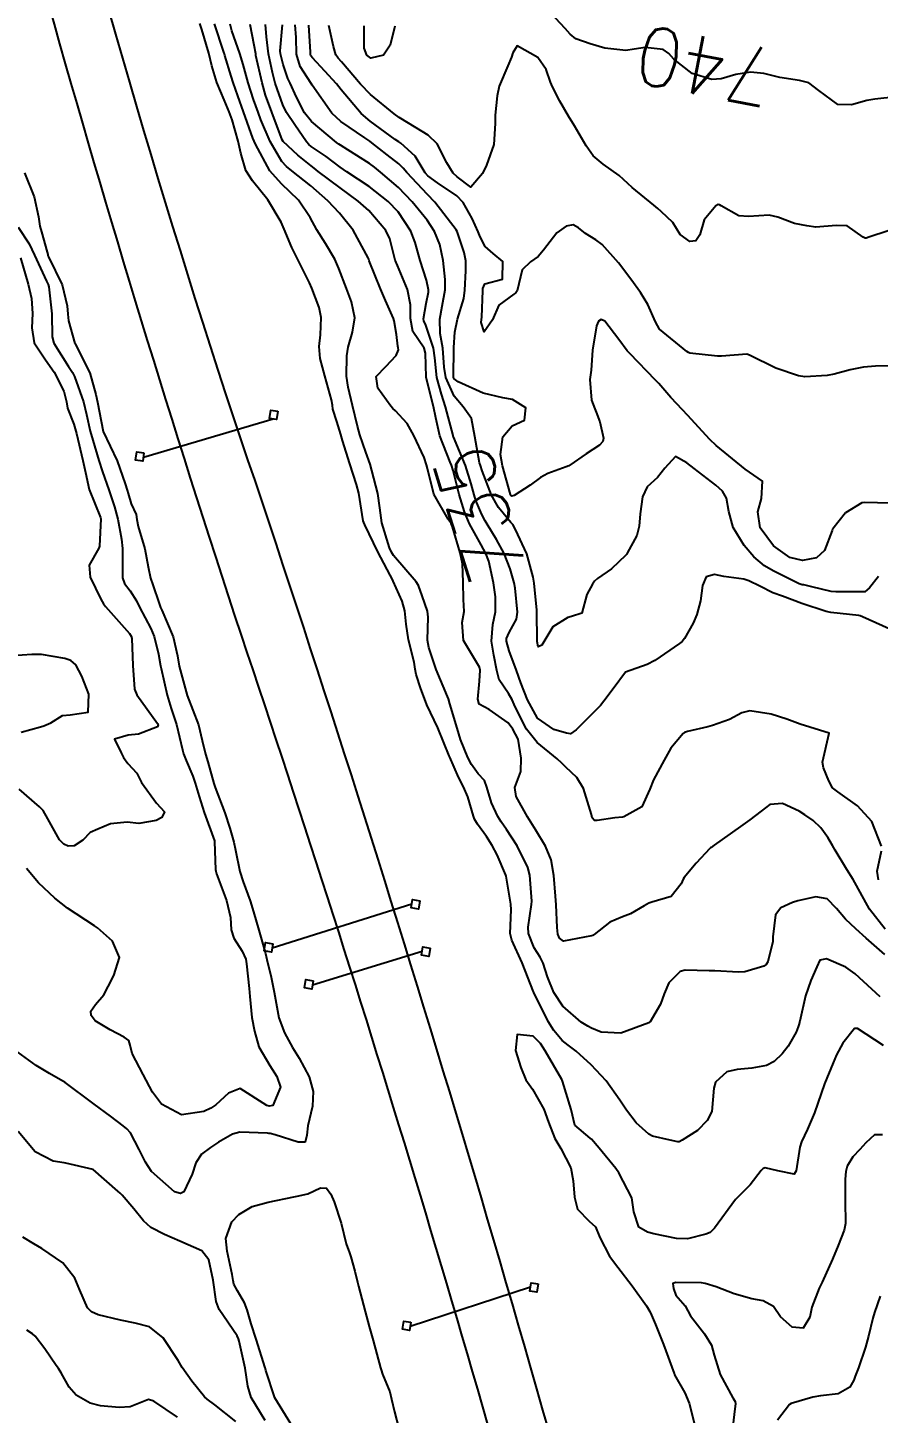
# Model space of a CAD drawing. Header units: metres. Extents: x 318500 to 325275, y 7408834 to 7428799.
# Drawn here: x 320228.5 to 320286.7, y 7412524.8 to 7412619.7 of the extents above; entities that cross this region are included whole.
import ezdxf
from ezdxf.enums import TextEntityAlignment as Align

# ---------------------------------------------------------------- set-up
doc = ezdxf.new("R2010")
doc.units = ezdxf.units.M
doc.header["$MEASUREMENT"] = 0
for name, color, linetype in [('Cotas', 45, 'Continuous'), ('Curvas de Nivel 1m', 11, 'Continuous'), ('Curvas de Nivel 5m', 15, 'Continuous'), ('Linha Férrea', 20, 'Continuous'), ('Pórticos', 45, 'Continuous')]:
    doc.layers.add(name, color=color, linetype=linetype)
doc.styles.add('Style-STANDARD', font='STANDARD.shx')

msp = doc.modelspace()

# ---------------------------------------------------------------- linework, layer by layer
at = {"layer": 'Curvas de Nivel 1m', "flags": 128}
for points, elevation in [([(320286.853, 7412553.343), (320285.163, 7412554.911), (320284.521, 7412555.37), (320283.178, 7412555.95), (320282.73, 7412555.843), (320282.525, 7412555.4), (320282.114, 7412554.448), (320281.756, 7412553.411), (320281.369, 7412551.663), (320281.293, 7412551.417), (320281.246, 7412551.29), (320281.113, 7412550.927), (320280.564, 7412549.959), (320280.161, 7412549.429), (320279.614, 7412548.902), (320279.078, 7412548.642), (320278.066, 7412548.465), (320277.074, 7412548.373), (320276.359, 7412548.193), (320275.586, 7412547.492), (320275.475, 7412547.073), (320275.334, 7412545.495), (320275.024, 7412544.879), (320274.346, 7412544.177), (320273.304, 7412543.517), (320273.107, 7412543.42), (320273.008, 7412543.406), (320272.492, 7412543.528), (320271.273, 7412543.807), (320271.014, 7412543.933), (320270.164, 7412544.705), (320269.488, 7412545.573), (320269.04, 7412546.266), (320268.09, 7412547.59), (320267.076, 7412548.672), (320266.054, 7412549.616), (320265.496, 7412550.026), (320265.097, 7412550.342), (320264.508, 7412551.043), (320264.133, 7412551.645), (320263.139, 7412553.625), (320263.126, 7412553.66), (320263.115, 7412553.686), (320262.338, 7412555.668), (320261.643, 7412557.218), (320261.524, 7412557.677), (320261.584, 7412559.306), (320261.578, 7412559.676), (320261.249, 7412561.602), (320261.228, 7412561.68), (320260.631, 7412563.057), (320260.302, 7412563.695), (320259.902, 7412564.323), (320259.292, 7412565.17), (320259.086, 7412565.502), (320259.014, 7412565.714), (320258.629, 7412567.03), (320258.322, 7412567.725), (320257.986, 7412568.38), (320257.386, 7412569.739), (320257.351, 7412569.832), (320256.564, 7412571.748), (320255.83, 7412573.33), (320255.651, 7412573.758), (320255.417, 7412574.437), (320255.081, 7412575.42), (320255.028, 7412575.766), (320254.946, 7412576.258), (320254.575, 7412577.773), (320254.405, 7412578.847), (320254.314, 7412579.778), (320254.14, 7412580.424), (320253.523, 7412581.79), (320253.51, 7412581.816), (320252.457, 7412583.806), (320251.567, 7412585.652), (320251.495, 7412585.821), (320251.47, 7412585.922), (320251.161, 7412587.824), (320251.001, 7412588.424), (320250.543, 7412589.831), (320250.047, 7412591.433), (320249.931, 7412591.837), (320249.659, 7412592.737), (320249.392, 7412593.569), (320249.355, 7412593.845), (320249.294, 7412594.227), (320248.838, 7412595.853), (320248.52, 7412597.056), (320248.452, 7412597.859), (320248.546, 7412598.666), (320248.594, 7412599.857), (320248.443, 7412600.543), (320247.942, 7412601.868), (320247.785, 7412602.227), (320246.953, 7412603.883), (320246.57, 7412604.642), (320246.041, 7412605.897), (320245.837, 7412606.375), (320244.922, 7412607.909), (320243.879, 7412609.216), (320243.427, 7412609.927), (320243.072, 7412611.102), (320242.91, 7412611.935), (320242.479, 7412613.395), (320242.274, 7412613.945), (320241.952, 7412614.757), (320241.446, 7412615.958), (320241.099, 7412617.081), (320240.892, 7412617.966), (320240.407, 7412619.581), (320240.278, 7412619.976)], 731), ([(320287.183, 7412556.236), (320285.896, 7412557.353), (320285.206, 7412558.001), (320284.496, 7412558.654), (320283.884, 7412559.38), (320283.23, 7412560.058), (320282.456, 7412560.177), (320281.227, 7412559.904), (320280.855, 7412559.795), (320280.065, 7412559.432), (320279.701, 7412558.949), (320279.523, 7412557.437), (320279.503, 7412557.13), (320279.174, 7412555.732), (320279.068, 7412555.545), (320278.904, 7412555.444), (320277.588, 7412555.039), (320277.164, 7412555.037), (320275.546, 7412555.113), (320275.164, 7412555.124), (320273.512, 7412555.17), (320273.163, 7412555.074), (320272.385, 7412554.298), (320272.075, 7412553.536), (320271.831, 7412552.838), (320271.111, 7412551.634), (320271.073, 7412551.588), (320271.025, 7412551.551), (320269.103, 7412550.86), (320267.767, 7412550.93), (320267.106, 7412551.189), (320266.837, 7412551.334), (320266.381, 7412551.611), (320265.126, 7412552.701), (320264.528, 7412553.639), (320264.089, 7412554.713), (320263.787, 7412555.651), (320263.584, 7412556.063), (320263.18, 7412556.7), (320262.784, 7412557.664), (320262.753, 7412558.108), (320262.986, 7412559.662), (320262.999, 7412559.886), (320262.872, 7412561.664), (320262.731, 7412562.189), (320262.001, 7412563.673), (320261.287, 7412564.788), (320260.919, 7412565.31), (320260.686, 7412565.689), (320260.25, 7412566.632), (320259.931, 7412567.701), (320259.774, 7412568.143), (320259.339, 7412568.613), (320258.872, 7412569.244), (320258.638, 7412569.721), (320258.137, 7412570.96), (320257.889, 7412571.732), (320257.405, 7412573.407), (320257.306, 7412573.741), (320257.245, 7412573.909), (320256.467, 7412575.75), (320255.948, 7412577.259), (320255.869, 7412577.756), (320255.909, 7412579.33), (320255.861, 7412579.756), (320255.5, 7412580.806), (320255.24, 7412581.497), (320255.079, 7412581.766), (320253.537, 7412583.562), (320253.393, 7412583.792), (320253.262, 7412584.076), (320252.737, 7412585.802), (320252.609, 7412586.833), (320252.473, 7412587.807), (320252.059, 7412589.368), (320251.931, 7412589.815), (320251.632, 7412590.627), (320251.225, 7412591.824), (320251.068, 7412592.413), (320250.728, 7412593.829), (320250.433, 7412595.088), (320250.322, 7412595.834), (320250.334, 7412597.22), (320250.437, 7412597.833), (320250.727, 7412598.843), (320250.89, 7412599.829), (320250.669, 7412600.929), (320250.316, 7412601.835), (320249.8, 7412603.201), (320249.518, 7412603.844), (320248.89, 7412604.923), (320248.295, 7412605.863), (320247.842, 7412606.694), (320247.041, 7412607.882), (320245.877, 7412609.002), (320245.073, 7412609.908), (320244.098, 7412611.728), (320244.006, 7412611.919), (320243.913, 7412612.137), (320243.273, 7412613.93), (320242.87, 7412615.023), (320242.552, 7412615.941), (320242.416, 7412616.385), (320241.989, 7412617.802), (320241.956, 7412617.917), (320241.947, 7412617.951), (320241.929, 7412618.013), (320241.284, 7412619.961)], 732), ([(320287.206, 7412557.979), (320286.123, 7412559.351), (320285.244, 7412560.966), (320285.026, 7412561.363), (320284.577, 7412562.053), (320283.783, 7412563.382), (320283.604, 7412563.706), (320283.289, 7412564.241), (320282.8, 7412564.903), (320282.28, 7412565.405), (320281.7, 7412565.808), (320281.309, 7412566.048), (320280.172, 7412566.577), (320279.316, 7412566.515), (320278.704, 7412566.055), (320277.947, 7412565.46), (320277.295, 7412564.996), (320275.498, 7412563.713), (320275.281, 7412563.563), (320275.242, 7412563.538), (320275.193, 7412563.501), (320274.272, 7412562.498), (320273.452, 7412561.518), (320273.374, 7412561.393), (320273.243, 7412561.073), (320272.543, 7412560.217), (320271.224, 7412559.814), (320271.021, 7412559.755), (320270.706, 7412559.558), (320269.762, 7412559.022), (320269.208, 7412558.811), (320268.346, 7412558.445), (320267.275, 7412557.599), (320267.231, 7412557.558), (320267.189, 7412557.536), (320267.101, 7412557.513), (320265.185, 7412557.14), (320264.909, 7412557.356), (320264.79, 7412557.636), (320264.753, 7412558.081), (320264.674, 7412559.638), (320264.632, 7412560.236), (320264.527, 7412561.641), (320264.329, 7412562.713), (320263.935, 7412563.65), (320263.286, 7412564.754), (320262.724, 7412565.666), (320261.931, 7412567.064), (320261.835, 7412567.675), (320262.248, 7412568.764), (320262.291, 7412569.671), (320262.066, 7412570.977), (320261.714, 7412571.677), (320261.386, 7412572.105), (320260.088, 7412573.011), (320259.405, 7412573.382), (320259.321, 7412573.711), (320259.422, 7412574.953), (320259.471, 7412575.709), (320259.433, 7412575.909), (320258.32, 7412577.727), (320258.229, 7412578.979), (320258.367, 7412579.727), (320258.325, 7412580.554), (320258.298, 7412581.728), (320258.263, 7412582.995), (320258.108, 7412583.731), (320257.567, 7412585.524), (320257.485, 7412585.741), (320257.271, 7412586.045), (320256.309, 7412587.753), (320255.859, 7412589.515), (320255.808, 7412589.758), (320255.628, 7412590.271), (320254.926, 7412591.771), (320254.482, 7412592.602), (320253.667, 7412593.453), (320253.495, 7412593.62), (320253.352, 7412593.795), (320252.469, 7412595.027), (320252.34, 7412595.81), (320253.002, 7412596.509), (320253.722, 7412597.254), (320253.882, 7412597.633), (320253.868, 7412597.788), (320253.842, 7412597.899), (320253.739, 7412598.692), (320253.579, 7412599.624), (320253.528, 7412599.793), (320252.986, 7412601.02), (320252.644, 7412601.807), (320251.881, 7412603.746), (320251.85, 7412603.819), (320251.84, 7412603.849), (320251.811, 7412603.937), (320250.787, 7412605.83), (320249.848, 7412607.01), (320249.047, 7412607.852), (320247.875, 7412608.879), (320246.579, 7412609.89), (320246.2, 7412610.202), (320245.896, 7412610.54), (320245.081, 7412611.908), (320244.448, 7412613.399), (320244.263, 7412613.917), (320243.953, 7412614.79), (320243.582, 7412615.926), (320243.241, 7412617.189), (320243.017, 7412617.935), (320242.471, 7412619.485), (320242.347, 7412619.945)], 733), ([(320286.961, 7412563.665), (320286.285, 7412565.35), (320285.316, 7412566.424), (320283.957, 7412567.381), (320283.607, 7412567.659), (320283.341, 7412568.124), (320282.975, 7412569.016), (320282.907, 7412569.397), (320283.38, 7412571.39), (320281.389, 7412572.02), (320280.483, 7412572.34), (320279.399, 7412572.695), (320277.941, 7412572.922), (320277.4, 7412572.781), (320276.552, 7412572.323), (320275.386, 7412571.913), (320275.055, 7412571.833), (320273.667, 7412571.517), (320273.462, 7412571.437), (320273.378, 7412571.368), (320272.529, 7412570.366), (320272.067, 7412569.539), (320271.337, 7412568.203), (320271.097, 7412567.553), (320270.534, 7412566.339), (320269.301, 7412565.664), (320269.23, 7412565.652), (320268.686, 7412565.586), (320267.483, 7412565.412), (320267.297, 7412565.42), (320267.141, 7412565.602), (320267.088, 7412565.819), (320266.541, 7412567.612), (320266.084, 7412568.366), (320265.344, 7412569.059), (320265.06, 7412569.348), (320264.751, 7412569.639), (320263.366, 7412570.757), (320262.65, 7412571.667), (320261.88, 7412573.198), (320261.674, 7412573.677), (320261.414, 7412574.119), (320260.772, 7412575.038), (320260.604, 7412575.692), (320260.405, 7412576.736), (320260.24, 7412577.698), (320260.344, 7412578.83), (320260.522, 7412579.695), (320260.528, 7412580.723), (320260.379, 7412581.697), (320260.057, 7412583.177), (320259.866, 7412583.705), (320259.549, 7412584.288), (320258.743, 7412585.722), (320258.391, 7412586.541), (320258.036, 7412587.733), (320257.615, 7412589.378), (320257.508, 7412589.741), (320257.423, 7412589.942), (320256.702, 7412591.749), (320256.429, 7412592.986), (320256.28, 7412593.754), (320255.795, 7412595.663), (320255.784, 7412595.759), (320255.725, 7412597.419), (320255.639, 7412597.761), (320254.86, 7412598.892), (320254.701, 7412599.776), (320254.711, 7412600.722), (320254.491, 7412601.779), (320253.804, 7412603.407), (320253.656, 7412603.792), (320253.277, 7412605.251), (320253.011, 7412605.802), (320251.85, 7412607.184), (320251.121, 7412607.827), (320249.874, 7412608.745), (320248.38, 7412609.863), (320248.101, 7412610.076), (320247.894, 7412610.231), (320246.985, 7412610.968), (320245.988, 7412611.899), (320245.912, 7412612.021), (320245.199, 7412613.907), (320244.78, 7412615.09), (320244.535, 7412615.914), (320244.121, 7412617.787), (320244.1, 7412617.919), (320243.999, 7412618.501), (320243.713, 7412619.925)], 734), ([(320286.746, 7412582.13), (320286.136, 7412581.354), (320285.808, 7412581.065), (320285.515, 7412581.059), (320283.824, 7412581.076), (320283.516, 7412581.101), (320282.173, 7412581.41), (320281.643, 7412581.54), (320281.521, 7412581.561), (320281.322, 7412581.622), (320279.531, 7412582.518), (320278.932, 7412582.847), (320278.203, 7412583.46), (320277.552, 7412584.248), (320276.801, 7412585.482), (320276.492, 7412586.581), (320276.335, 7412587.489), (320276.071, 7412587.96), (320275.609, 7412588.375), (320274.135, 7412589.515), (320273.626, 7412589.909), (320272.838, 7412590.326), (320272.117, 7412589.543), (320271.61, 7412588.9), (320270.908, 7412588.253), (320270.586, 7412587.565), (320270.431, 7412586.42), (320270.357, 7412585.568), (320270.208, 7412584.923), (320269.542, 7412583.725), (320269.484, 7412583.637), (320269.443, 7412583.581), (320268.471, 7412582.645), (320267.516, 7412581.989), (320267.312, 7412581.804), (320267.162, 7412581.605), (320266.781, 7412580.889), (320266.44, 7412579.616), (320265.728, 7412579.385), (320265.485, 7412579.315), (320264.45, 7412578.671), (320263.838, 7412577.654), (320263.701, 7412577.412), (320263.455, 7412577.307), (320263.368, 7412577.661), (320263.367, 7412577.755), (320263.351, 7412579.661), (320263.345, 7412579.808), (320263.161, 7412581.663), (320263.099, 7412582.081), (320262.66, 7412583.669), (320261.901, 7412585.34), (320261.701, 7412585.679), (320261.571, 7412585.828), (320260.735, 7412586.846), (320260.257, 7412587.7), (320259.615, 7412589.346), (320259.488, 7412589.712), (320259.434, 7412589.902), (320259.115, 7412591.718), (320258.871, 7412592.931), (320258.315, 7412593.73), (320257.681, 7412594.472), (320257.113, 7412595.746), (320257.013, 7412596.444), (320256.907, 7412597.748), (320256.737, 7412598.753), (320256.699, 7412599.751), (320256.881, 7412600.631), (320257.072, 7412601.747), (320257.07, 7412602.468), (320256.936, 7412603.749), (320256.71, 7412604.862), (320256.338, 7412605.755), (320255.841, 7412606.509), (320254.821, 7412607.776), (320253.875, 7412608.764), (320252.657, 7412609.808), (320252.228, 7412610.15), (320251.896, 7412610.392), (320250.403, 7412611.337), (320249.908, 7412611.651), (320249.795, 7412611.728), (320249.635, 7412611.844), (320247.931, 7412613.267), (320247.452, 7412613.877), (320246.903, 7412614.939), (320246.455, 7412615.893), (320246.303, 7412616.225), (320245.983, 7412617.173), (320245.802, 7412617.902), (320245.784, 7412618.111), (320245.943, 7412619.901)], 736), ([(320287.597, 7412587.143), (320285.766, 7412587.19), (320285.597, 7412587.167), (320284.489, 7412586.474), (320283.627, 7412585.389), (320283.604, 7412585.355), (320283.568, 7412585.275), (320283.049, 7412583.896), (320282.514, 7412583.405), (320281.538, 7412583.211), (320280.688, 7412583.429), (320279.552, 7412584.221), (320278.65, 7412585.454), (320278.484, 7412586.559), (320278.748, 7412587.453), (320278.809, 7412588.649), (320277.62, 7412589.47), (320275.644, 7412591.079), (320275.189, 7412591.505), (320273.675, 7412593.161), (320273.321, 7412593.525), (320272.523, 7412594.373), (320271.698, 7412595.335), (320271.59, 7412595.443), (320271.475, 7412595.553), (320269.727, 7412597.382), (320269.539, 7412597.582), (320268.972, 7412598.357), (320268.01, 7412599.597), (320267.761, 7412599.709), (320267.586, 7412599.603), (320267.43, 7412599.28), (320267.161, 7412597.609), (320267.066, 7412596.254), (320266.974, 7412595.611), (320267.091, 7412594.197), (320267.324, 7412593.605), (320267.427, 7412593.363), (320267.661, 7412592.703), (320267.913, 7412591.597), (320267.877, 7412591.367), (320267.643, 7412591.11), (320266.728, 7412590.519), (320265.622, 7412589.742), (320265.551, 7412589.701), (320265.36, 7412589.634), (320264.096, 7412589.17), (320263.609, 7412588.902), (320262.894, 7412588.374), (320261.803, 7412587.678), (320261.652, 7412587.617), (320261.59, 7412587.645), (320261.572, 7412587.663), (320261.564, 7412587.68), (320261.547, 7412587.725), (320260.996, 7412589.689), (320260.856, 7412590.467), (320261.03, 7412591.689), (320261.657, 7412592.427), (320262.516, 7412592.817), (320262.599, 7412593.671), (320261.678, 7412594.239), (320261.014, 7412594.356), (320259.685, 7412594.681), (320257.971, 7412595.461), (320257.699, 7412595.649), (320257.651, 7412595.74), (320257.642, 7412595.8), (320257.664, 7412597.741), (320257.664, 7412597.807), (320257.741, 7412598.852), (320257.909, 7412599.738), (320258.346, 7412601.156), (320258.423, 7412601.73), (320258.485, 7412603.045), (320258.5, 7412603.73), (320258.386, 7412604.302), (320257.893, 7412605.739), (320257.832, 7412605.865), (320256.376, 7412607.755), (320255.868, 7412608.271), (320254.448, 7412609.782), (320254.196, 7412610.088), (320253.896, 7412610.369), (320253.093, 7412610.993), (320252.058, 7412611.818), (320251.912, 7412611.931), (320251.578, 7412612.161), (320249.932, 7412613.284), (320249.309, 7412613.849), (320247.968, 7412615.756), (320247.894, 7412615.871), (320247.147, 7412617.048), (320246.897, 7412617.886), (320246.876, 7412619.018), (320246.808, 7412619.888)], 737), ([(320287.718, 7412596.541), (320286.552, 7412596.517), (320285.716, 7412596.456), (320284.808, 7412596.279), (320283.709, 7412595.98), (320283.228, 7412595.876), (320281.706, 7412595.793), (320281.281, 7412595.85), (320279.714, 7412596.389), (320277.912, 7412597.282), (320277.728, 7412597.337), (320276.005, 7412597.216), (320275.726, 7412597.207), (320273.836, 7412597.412), (320273.729, 7412597.457), (320273.63, 7412597.522), (320271.752, 7412599.045), (320271.474, 7412599.554), (320270.956, 7412600.746), (320270.46, 7412601.57), (320269.793, 7412602.476), (320268.935, 7412603.589), (320267.829, 7412604.847), (320267.404, 7412605.177), (320266.692, 7412605.617), (320266.208, 7412605.997), (320265.839, 7412606.203), (320265.36, 7412606.114), (320264.723, 7412605.647), (320263.818, 7412604.476), (320263.44, 7412604.038), (320262.912, 7412603.669), (320262.355, 7412603.121), (320262.005, 7412601.678), (320261.921, 7412601.535), (320261.776, 7412601.442), (320260.757, 7412600.704), (320260.319, 7412599.701), (320259.742, 7412598.871), (320259.541, 7412599.506), (320259.56, 7412599.713), (320259.579, 7412599.886), (320259.647, 7412601.712), (320259.659, 7412601.834), (320259.787, 7412602.151), (320261.007, 7412602.477), (320261.032, 7412603.692), (320260.358, 7412604.245), (320259.82, 7412604.707), (320259.482, 7412605.371), (320259.346, 7412605.717), (320258.931, 7412606.637), (320258.312, 7412607.733), (320257.867, 7412608.182), (320256.548, 7412609.085), (320255.887, 7412609.545), (320255.712, 7412609.763), (320255.032, 7412610.904), (320254.038, 7412611.788), (320253.911, 7412611.875), (320253.661, 7412612.047), (320251.932, 7412613.307), (320251.331, 7412613.826), (320249.964, 7412615.453), (320249.645, 7412615.845), (320248.843, 7412616.722), (320247.988, 7412617.629), (320247.886, 7412617.769), (320247.857, 7412617.872), (320247.846, 7412618.018), (320247.738, 7412619.874)], 738), ([(320287.404, 7412605.784), (320286.09, 7412605.358), (320285.902, 7412605.296), (320285.839, 7412605.291), (320285.704, 7412605.362), (320284.602, 7412606.133), (320283.848, 7412606.155), (320282.467, 7412606.032), (320281.847, 7412606.121), (320280.989, 7412606.288), (320279.853, 7412606.72), (320279.263, 7412606.858), (320277.853, 7412606.777), (320277.179, 7412606.806), (320275.984, 7412607.498), (320275.861, 7412607.568), (320275.776, 7412607.586), (320275.607, 7412607.503), (320274.808, 7412606.553), (320274.511, 7412605.513), (320274.25, 7412605.099), (320273.833, 7412605.066), (320273.172, 7412605.53), (320272.668, 7412606.357), (320271.856, 7412607.122), (320271.63, 7412607.325), (320271.358, 7412607.558), (320269.878, 7412608.755), (320268.991, 7412609.589), (320267.898, 7412610.357), (320267.221, 7412610.928), (320266.729, 7412611.618), (320265.93, 7412612.985), (320265.522, 7412613.636), (320264.934, 7412614.667), (320264.424, 7412615.653), (320264.298, 7412615.978), (320263.982, 7412616.845), (320263.415, 7412617.666), (320262.002, 7412618.468), (320261.702, 7412617.976), (320261.621, 7412617.686), (320261.372, 7412617.078), (320260.783, 7412615.698), (320260.635, 7412615.025), (320260.505, 7412613.702), (320260.493, 7412613.14), (320260.406, 7412611.703), (320259.896, 7412610.293), (320259.631, 7412609.714), (320258.822, 7412608.779), (320257.886, 7412609.482), (320257.631, 7412609.743), (320257.195, 7412610.449), (320256.536, 7412611.754), (320255.919, 7412612.333), (320254.56, 7412613.151), (320253.936, 7412613.554), (320253.592, 7412613.795), (320251.96, 7412615.122), (320251.285, 7412615.827), (320249.985, 7412617.353), (320249.755, 7412617.611), (320249.595, 7412617.846), (320249.427, 7412618.42), (320249.12, 7412619.853)], 739), ([(320228.259, 7412609.76), (320228.933, 7412608.124), (320229.221, 7412606.738), (320229.326, 7412606.118), (320229.439, 7412605.728), (320229.812, 7412604.334), (320229.862, 7412604.16), (320229.875, 7412604.109), (320229.918, 7412603.999), (320230.845, 7412602.094), (320231.192, 7412600.655), (320231.234, 7412600.088), (320231.292, 7412599.633), (320231.719, 7412598.08), (320231.73, 7412598.061), (320232.733, 7412596.07), (320233.156, 7412594.587), (320233.267, 7412594.064), (320233.65, 7412592.06), (320234.625, 7412590.045), (320235.161, 7412588.472), (320235.301, 7412588.034), (320235.367, 7412587.812), (320235.581, 7412587.095), (320235.916, 7412586.367), (320235.97, 7412586.024), (320236.051, 7412585.534), (320236.499, 7412584.016), (320236.743, 7412582.791), (320236.898, 7412582.009), (320237.049, 7412581.551), (320237.493, 7412580.264), (320237.587, 7412579.999), (320237.67, 7412579.816), (320238.457, 7412577.99), (320238.743, 7412576.685), (320238.865, 7412575.986), (320239.41, 7412573.98), (320240.179, 7412571.968), (320240.438, 7412570.89), (320240.66, 7412569.96), (320240.822, 7412569.435), (320241.237, 7412567.951), (320241.326, 7412567.675), (320241.995, 7412565.94), (320242.335, 7412564.884), (320242.598, 7412563.93), (320242.716, 7412563.379), (320243.01, 7412561.924), (320243.239, 7412561.203), (320243.718, 7412559.915), (320243.954, 7412559.168), (320244.31, 7412557.909), (320244.771, 7412556.307), (320244.873, 7412555.903), (320245.152, 7412554.68), (320245.33, 7412553.897), (320245.371, 7412553.662), (320245.686, 7412551.891), (320246.08, 7412550.866), (320246.61, 7412549.877), (320247.079, 7412549.136), (320247.765, 7412547.859), (320248.04, 7412546.86), (320248.002, 7412545.855), (320247.67, 7412544.514), (320247.6, 7412543.861), (320247.488, 7412543.378), (320247.003, 7412543.393), (320245.424, 7412543.894), (320245.088, 7412543.976), (320245.011, 7412543.99), (320244.908, 7412544.004), (320243.011, 7412544.07), (320242.522, 7412543.927), (320241.559, 7412543.385), (320240.996, 7412543.029), (320240.391, 7412542.557), (320239.999, 7412541.965), (320239.747, 7412541.189), (320239.169, 7412539.977), (320238.949, 7412539.877), (320238.548, 7412539.984), (320236.971, 7412541.373), (320236.561, 7412542.006), (320236.113, 7412542.893), (320235.52, 7412544.022), (320235.284, 7412544.297), (320235.015, 7412544.51), (320234.156, 7412545.177), (320233.029, 7412545.993), (320232.939, 7412546.061), (320231.051, 7412547.469), (320229.988, 7412548.096), (320229.068, 7412548.633), (320227.301, 7412549.923)], 731), ([(320227.829, 7412606.042), (320228.6, 7412604.91), (320228.965, 7412604.123), (320229.784, 7412602.349), (320229.894, 7412602.108), (320229.938, 7412601.948), (320230.13, 7412600.104), (320230.17, 7412598.539), (320230.283, 7412598.102), (320231.283, 7412596.509), (320231.564, 7412596.082), (320231.696, 7412595.818), (320232.319, 7412594.074), (320232.523, 7412593.209), (320232.771, 7412592.069), (320233.247, 7412590.442), (320233.362, 7412590.063), (320233.608, 7412589.283), (320234.049, 7412588.053), (320234.43, 7412586.899), (320234.653, 7412586.044), (320234.917, 7412584.672), (320234.981, 7412584.038), (320234.986, 7412582.57), (320234.986, 7412582.038), (320235.121, 7412581.65), (320235.501, 7412581.136), (320235.929, 7412580.458), (320236.147, 7412580.02), (320236.921, 7412578.556), (320237.156, 7412578.005), (320237.442, 7412576.791), (320237.581, 7412575.998), (320237.617, 7412575.81), (320238.029, 7412573.994), (320238.313, 7412573.074), (320238.674, 7412571.987), (320239.085, 7412570.252), (320239.151, 7412569.982), (320239.345, 7412569.517), (320239.805, 7412568.443), (320239.962, 7412567.971), (320240.223, 7412567.059), (320240.573, 7412565.961), (320241.271, 7412564.021), (320241.285, 7412563.95), (320241.35, 7412562.048), (320241.365, 7412561.948), (320241.428, 7412561.767), (320242.091, 7412559.937), (320242.365, 7412558.771), (320242.432, 7412557.931), (320242.612, 7412557.357), (320243.175, 7412556.46), (320243.415, 7412555.918), (320243.481, 7412555.601), (320243.664, 7412553.915), (320243.694, 7412553.351), (320243.846, 7412551.913), (320244.021, 7412550.99), (320244.327, 7412549.908), (320245.071, 7412548.625), (320245.545, 7412547.893), (320245.794, 7412547.144), (320245.278, 7412545.896), (320245.03, 7412545.852), (320244.874, 7412545.902), (320243.047, 7412547.052), (320242.235, 7412546.739), (320241.366, 7412545.945), (320241.028, 7412545.723), (320240.559, 7412545.491), (320239.023, 7412545.25), (320237.654, 7412545.994), (320237.042, 7412546.815), (320236.394, 7412548.01), (320235.644, 7412549.459), (320235.495, 7412550.024), (320235.423, 7412550.355), (320235.095, 7412550.565), (320234.128, 7412551.072), (320233.106, 7412551.7), (320232.827, 7412552.063), (320232.819, 7412552.358), (320233.121, 7412552.808), (320233.71, 7412553.473), (320234.005, 7412554.047), (320234.388, 7412554.805), (320234.775, 7412556.036), (320234.295, 7412557.158), (320233.278, 7412558.059), (320233.191, 7412558.118), (320233.061, 7412558.192), (320231.21, 7412559.404), (320230.34, 7412560.093), (320229.235, 7412561.14), (320228.414, 7412562.123)], 732), ([(320228.001, 7412603.944), (320228.528, 7412602.129), (320228.741, 7412601.15), (320228.821, 7412600.124), (320228.765, 7412599.149), (320228.937, 7412598.122), (320229.713, 7412596.948), (320230.307, 7412596.101), (320230.96, 7412594.811), (320231.143, 7412594.088), (320231.215, 7412593.636), (320231.655, 7412592.561), (320231.787, 7412592.079), (320231.822, 7412591.904), (320232.266, 7412590.074), (320232.435, 7412589.245), (320232.705, 7412588.069), (320233.467, 7412586.165), (320233.497, 7412586.061), (320233.402, 7412584.201), (320233.35, 7412584.062), (320232.687, 7412582.904), (320232.758, 7412582.068), (320233.495, 7412580.573), (320233.683, 7412580.248), (320233.827, 7412580.055), (320235.463, 7412578.225), (320235.572, 7412578.028), (320235.609, 7412577.876), (320235.692, 7412576.026), (320235.805, 7412574.415), (320235.955, 7412574.022), (320237.381, 7412572.052), (320237.402, 7412572), (320237.411, 7412571.968), (320237.377, 7412571.819), (320236.075, 7412571.314), (320235.368, 7412571.256), (320234.427, 7412570.981), (320234.881, 7412570.037), (320235.05, 7412569.737), (320235.343, 7412569.306), (320235.963, 7412568.648), (320236.283, 7412568.016), (320237.309, 7412566.602), (320237.846, 7412565.995), (320237.671, 7412565.62), (320237.291, 7412565.409), (320236.102, 7412565.204), (320235.289, 7412565.302), (320234.159, 7412565.175), (320233.281, 7412564.818), (320232.756, 7412564.587), (320232.261, 7412564.07), (320231.665, 7412563.677), (320231.266, 7412563.649), (320230.965, 7412563.782), (320230.674, 7412564.089), (320229.857, 7412565.536), (320229.55, 7412566.106), (320229.304, 7412566.355), (320227.905, 7412567.548)], 733), ([(320228.041, 7412571.459), (320229.376, 7412571.835), (320229.599, 7412571.885), (320230.063, 7412572.1), (320230.879, 7412572.596), (320231.388, 7412572.641), (320232.636, 7412572.823), (320232.674, 7412574.067), (320232.204, 7412575.291), (320231.787, 7412576.076), (320231.434, 7412576.357), (320231.022, 7412576.5), (320229.44, 7412576.768), (320228.777, 7412576.782), (320227.438, 7412576.69)], 733), ([(320286.744, 7412561.345), (320286.665, 7412561.939), (320286.951, 7412563.343)], 734), ([(320287.018, 7412543.88), (320286.471, 7412543.892), (320285.871, 7412543.351), (320285.466, 7412542.893), (320284.995, 7412542.383), (320284.607, 7412541.744), (320284.504, 7412541.367), (320284.461, 7412540.854), (320284.473, 7412539.367), (320284.486, 7412537.817), (320284.408, 7412537.368), (320283.979, 7412536.309), (320283.595, 7412535.38), (320282.884, 7412533.796), (320282.685, 7412533.392), (320282.176, 7412532.078), (320282.047, 7412531.398), (320281.596, 7412530.645), (320280.84, 7412530.719), (320280.03, 7412531.422), (320279.57, 7412532.142), (320278.861, 7412532.523), (320278.078, 7412532.668), (320276.865, 7412533.009), (320275.625, 7412533.482), (320274.873, 7412533.716), (320274.618, 7412533.749), (320272.874, 7412533.779), (320272.676, 7412533.72), (320272.681, 7412533.523), (320272.722, 7412533.376), (320272.864, 7412532.914), (320273.518, 7412532.172), (320273.881, 7412531.505), (320274.832, 7412530.26), (320275.309, 7412529.485), (320275.492, 7412528.801), (320275.898, 7412527.479), (320276.774, 7412525.881), (320276.932, 7412525.628), (320276.958, 7412525.467), (320276.93, 7412525.305), (320276.745, 7412523.789)], 729), ([(320246.512, 7412524.104), (320245.407, 7412525.884), (320244.789, 7412527.751), (320244.765, 7412527.866), (320244.764, 7412527.89), (320244.751, 7412527.93), (320244.127, 7412529.9), (320243.783, 7412530.958), (320243.518, 7412531.91), (320243.338, 7412532.396), (320242.863, 7412533.203), (320242.615, 7412533.672), (320242.557, 7412533.925), (320242.487, 7412534.315), (320242.139, 7412535.931), (320242.057, 7412536.789), (320242.463, 7412537.927), (320242.935, 7412538.437), (320243.863, 7412538.989), (320244.944, 7412539.288), (320246.709, 7412539.635), (320246.948, 7412539.679), (320247.68, 7412539.859), (320248.547, 7412540.255), (320248.956, 7412540.242), (320249.243, 7412539.837), (320249.478, 7412539.301), (320249.954, 7412537.83), (320250.304, 7412536.424), (320250.514, 7412535.816), (320250.614, 7412535.532), (320250.881, 7412534.564), (320251.064, 7412533.808), (320251.138, 7412533.536), (320251.6, 7412531.802), (320251.881, 7412530.753), (320252.152, 7412529.797), (320252.654, 7412527.93), (320252.687, 7412527.791), (320252.787, 7412527.506), (320253.286, 7412526.293), (320253.407, 7412525.78), (320253.603, 7412524.932), (320253.901, 7412523.773)], 731), ([(320242.745, 7412524.266), (320241.309, 7412525.394), (320240.768, 7412525.796), (320240.598, 7412525.952), (320239.72, 7412527.022), (320239.077, 7412527.967), (320238.797, 7412528.444), (320237.762, 7412529.986), (320236.831, 7412530.737), (320235.854, 7412530.996), (320234.837, 7412531.192), (320233.318, 7412531.57), (320232.846, 7412531.76), (320232.586, 7412532.054), (320232.061, 7412533.261), (320231.709, 7412534.067), (320230.886, 7412535.115), (320229.464, 7412536.102), (320228.905, 7412536.423), (320228.156, 7412536.873)], 729), ([(320286.873, 7412532.841), (320286.477, 7412531.714), (320286.363, 7412531.337), (320286.067, 7412530.106), (320285.852, 7412529.345), (320285.377, 7412527.923), (320285.163, 7412527.355), (320285.054, 7412527.099), (320284.789, 7412526.617), (320283.999, 7412526.154), (320282.779, 7412526.021), (320282.242, 7412525.929), (320280.771, 7412525.503), (320280.663, 7412525.412), (320279.831, 7412524.347)], 728), ([(320238.749, 7412524.55), (320237.116, 7412525.644), (320236.766, 7412525.757), (320235.506, 7412525.272), (320234.758, 7412525.219), (320233.477, 7412525.325), (320232.762, 7412525.526), (320231.801, 7412526.065), (320231.321, 7412526.617), (320230.785, 7412527.587), (320230.586, 7412527.881), (320230.446, 7412528.085), (320229.664, 7412529.241), (320228.992, 7412530.107), (320228.822, 7412530.273), (320228.434, 7412530.506)], 728)]:
    msp.add_lwpolyline(points, dxfattribs=dict(at, elevation=elevation))
at = {"layer": 'Curvas de Nivel 5m', "flags": 128}
for points, elevation in [([(320287.964, 7412614.971), (320286.502, 7412614.814), (320285.96, 7412614.725), (320284.903, 7412614.428), (320283.956, 7412614.442), (320282.664, 7412615.41), (320281.978, 7412615.924), (320281.333, 7412616.073), (320279.983, 7412616.299), (320278.887, 7412616.556), (320277.988, 7412616.661), (320276.979, 7412616.492), (320275.981, 7412616.208), (320275.331, 7412616.155), (320273.986, 7412616.561), (320272.733, 7412617.539), (320272.381, 7412617.921), (320272.006, 7412618.195), (320270.778, 7412618.339), (320270.007, 7412618.24), (320269.444, 7412618.148), (320268.007, 7412618.307), (320266.999, 7412618.604), (320266.013, 7412618.931), (320265.624, 7412619.246), (320265.294, 7412619.641), (320264.04, 7412621)], 740), ([(320287.478, 7412578.547), (320285.654, 7412579.358), (320285.491, 7412579.429), (320285.403, 7412579.45), (320283.494, 7412579.65), (320283.175, 7412579.714), (320281.503, 7412580.266), (320280.179, 7412580.764), (320279.513, 7412581.005), (320278.613, 7412581.454), (320277.881, 7412581.822), (320277.525, 7412581.93), (320276.161, 7412582.125), (320275.528, 7412582.251), (320274.941, 7412582.091), (320274.701, 7412581.508), (320274.562, 7412580.452), (320274.31, 7412579.512), (320274.061, 7412578.935), (320273.465, 7412577.878), (320273.311, 7412577.674), (320273.128, 7412577.525), (320271.442, 7412576.373), (320270.905, 7412576.091), (320269.43, 7412575.58), (320268.575, 7412574.432), (320267.945, 7412573.595), (320267.705, 7412573.297), (320267.4, 7412572.961), (320266.718, 7412572.282), (320266.057, 7412571.62), (320265.651, 7412571.351), (320265.376, 7412571.391), (320264.522, 7412571.643), (320263.391, 7412572.422), (320262.703, 7412573.667), (320262.249, 7412574.845), (320261.957, 7412575.675), (320261.45, 7412577.036), (320261.265, 7412577.683), (320261.274, 7412577.872), (320261.469, 7412578.278), (320261.964, 7412579.194), (320262.021, 7412579.675), (320261.86, 7412581.323), (320261.794, 7412581.677), (320261.524, 7412582.637), (320261.112, 7412583.686), (320260.598, 7412584.651), (320259.959, 7412585.704), (320259.809, 7412585.943), (320259.577, 7412586.376), (320259.183, 7412587.313), (320259.054, 7412587.718), (320258.866, 7412588.456), (320258.457, 7412589.727), (320257.649, 7412591.677), (320257.624, 7412591.74), (320257.613, 7412591.778), (320257.092, 7412593.746), (320256.827, 7412594.605), (320256.515, 7412595.752), (320256.37, 7412597.104), (320256.283, 7412597.754), (320255.746, 7412599.326), (320255.608, 7412599.621), (320255.589, 7412599.762), (320255.766, 7412600.804), (320255.936, 7412601.6), (320255.941, 7412601.758), (320255.79, 7412602.419), (320255.363, 7412603.767), (320255.031, 7412604.981), (320254.719, 7412605.777), (320253.849, 7412607.089), (320253.178, 7412607.8), (320251.875, 7412608.825), (320250.34, 7412609.836), (320249.893, 7412610.152), (320248.922, 7412610.876), (320247.907, 7412611.573), (320247.738, 7412611.702), (320247.578, 7412611.875), (320246.774, 7412613.041), (320246.21, 7412613.896), (320245.948, 7412614.421), (320245.439, 7412615.905), (320245.243, 7412616.642), (320244.979, 7412617.91), (320244.837, 7412619.082), (320244.78, 7412619.912)], 735), ([(320253.618, 7412619.796), (320253.299, 7412618.503), (320252.862, 7412617.807), (320251.988, 7412617.621), (320251.714, 7412617.823), (320251.523, 7412618.299), (320251.524, 7412619.825)], 740), ([(320287.1, 7412550.001), (320285.305, 7412551.17), (320285.117, 7412551.177), (320284.306, 7412550.168), (320283.877, 7412549.378), (320283.642, 7412548.821), (320283.06, 7412547.39), (320282.375, 7412545.4), (320281.887, 7412544.271), (320281.473, 7412543.413), (320281.368, 7412543.051), (320281.106, 7412541.418), (320280.978, 7412541.185), (320279.853, 7412541.431), (320278.983, 7412541.627), (320278.85, 7412541.573), (320278.718, 7412541.444), (320277.959, 7412540.461), (320276.95, 7412539.47), (320275.51, 7412537.491), (320275.212, 7412537.209), (320274.924, 7412537.079), (320273.662, 7412536.769), (320272.919, 7412536.793), (320271.363, 7412537.104), (320270.925, 7412537.219), (320270.338, 7412537.559), (320270.001, 7412538.625), (320269.852, 7412539.566), (320268.976, 7412541.291), (320268.764, 7412541.582), (320267.61, 7412542.985), (320267.092, 7412543.599), (320267.011, 7412543.662), (320265.95, 7412544.547), (320265.704, 7412545.62), (320265.115, 7412547.574), (320265.084, 7412547.63), (320265.061, 7412547.671), (320263.921, 7412549.648), (320263.595, 7412550.152), (320263.1, 7412550.644), (320262.002, 7412550.77), (320261.889, 7412549.672), (320262.247, 7412548.493), (320262.599, 7412547.665), (320263.05, 7412547.008), (320263.843, 7412545.648), (320264.141, 7412544.763), (320264.591, 7412543.636), (320265, 7412542.961), (320265.671, 7412541.62), (320265.851, 7412540.732), (320265.929, 7412539.615), (320266.137, 7412538.807), (320266.934, 7412537.972), (320267.359, 7412537.596), (320267.657, 7412536.855), (320268.335, 7412535.586), (320268.889, 7412534.834), (320269.874, 7412533.56), (320270.856, 7412532.186), (320271.101, 7412531.795), (320271.213, 7412531.545), (320271.47, 7412530.912), (320272.024, 7412529.532), (320272.756, 7412527.555), (320272.761, 7412527.52), (320272.769, 7412527.499), (320272.789, 7412527.456), (320273.481, 7412526.213), (320273.787, 7412525.505), (320274.16, 7412524.087)], 730), ([(320244.747, 7412524.339), (320243.789, 7412525.905), (320243.552, 7412526.683), (320243.387, 7412527.911), (320242.976, 7412529.759), (320242.925, 7412529.918), (320242.823, 7412530.133), (320241.603, 7412531.939), (320241.394, 7412532.481), (320241.197, 7412533.945), (320240.891, 7412535.332), (320240.402, 7412535.955), (320238.91, 7412536.615), (320237.845, 7412537.057), (320236.923, 7412537.535), (320236.427, 7412538.008), (320235.745, 7412538.825), (320234.947, 7412539.766), (320234.811, 7412539.894), (320234.65, 7412540.034), (320232.972, 7412541.504), (320231.099, 7412541.958), (320230.978, 7412541.962), (320230.237, 7412542.091), (320228.989, 7412542.736), (320227.827, 7412544.128)], 730)]:
    msp.add_lwpolyline(points, dxfattribs=dict(at, elevation=elevation))
at = {"layer": 'Linha Férrea'}
for points in [[(320008.849, 7411791.346), (320030.524, 7411841.112, -0.005892), (320095.469, 7411981.456, -0.040973), (320184.859, 7412131.817, 0.030174), (320242.249, 7412223.402, 0.087341), (320281.936, 7412354.899, 0.031269), (320283.315, 7412417.5, 0.049266), (320270.595, 7412500.199, 0.016981), (320242.602, 7412592.989, -0.039479), (320216.599, 7412699.687, -0.043029)], [(319999.761, 7411780.131, -0.012111), (320067.92, 7411932.396), (320093.517, 7411986.921, -0.031236), (320158.178, 7412099.316), (320188.302, 7412144.403, 0.023786), (320233.279, 7412216.127, 0.100375), (320277.452, 7412355.71, 0.039979), (320279.279, 7412418.607, 0.052818), (320266.401, 7412501.008, 0.015985), (320243.121, 7412578.113, -0.022066), (320218.658, 7412665.024, -0.057292)]]:
    msp.add_lwpolyline(points, format="xyb", dxfattribs=at)
at = {"layer": 'Pórticos'}
for points in [[(320245.625, 7412593.44), (320245.535, 7412592.87), (320245.042, 7412592.947), (320245.132, 7412593.518)], [(320236.452, 7412590.586), (320236.362, 7412590.015), (320235.869, 7412590.093), (320235.959, 7412590.663)], [(320255.331, 7412559.919), (320255.242, 7412559.349), (320254.749, 7412559.427), (320254.838, 7412559.997)], [(320245.273, 7412556.972), (320245.184, 7412556.402), (320244.69, 7412556.48), (320244.78, 7412557.05)], [(320256.046, 7412556.673), (320255.957, 7412556.103), (320255.464, 7412556.18), (320255.553, 7412556.751)], [(320248.027, 7412554.437), (320247.937, 7412553.867), (320247.444, 7412553.944), (320247.534, 7412554.514)], [(320263.451, 7412533.68), (320263.362, 7412533.109), (320262.868, 7412533.187), (320262.958, 7412533.757)], [(320254.731, 7412531.064), (320254.642, 7412530.493), (320254.148, 7412530.571), (320254.238, 7412531.141)]]:
    msp.add_lwpolyline(points, close=True, dxfattribs=at)
for points in [[(320236.407, 7412590.301), (320245.288, 7412592.908)], [(320245.228, 7412556.687), (320254.793, 7412559.712)], [(320247.982, 7412554.152), (320255.508, 7412556.466)], [(320254.686, 7412530.778), (320262.913, 7412533.472)]]:
    msp.add_lwpolyline(points, dxfattribs=at)

# ---------------------------------------------------------------- texts
at = {"layer": 'Cotas', "style": 'Style-STANDARD'}
for s, rotation, p in [('740', 169.17302, (320274.834, 7412617.074, 740)), ('735', 107.58536, (320259.425, 7412586.387, 735))]:
    msp.add_text(s, height=4, rotation=rotation, dxfattribs=at).set_placement(p, align=Align.MIDDLE_CENTER)

doc.saveas('drawing.dxf')
